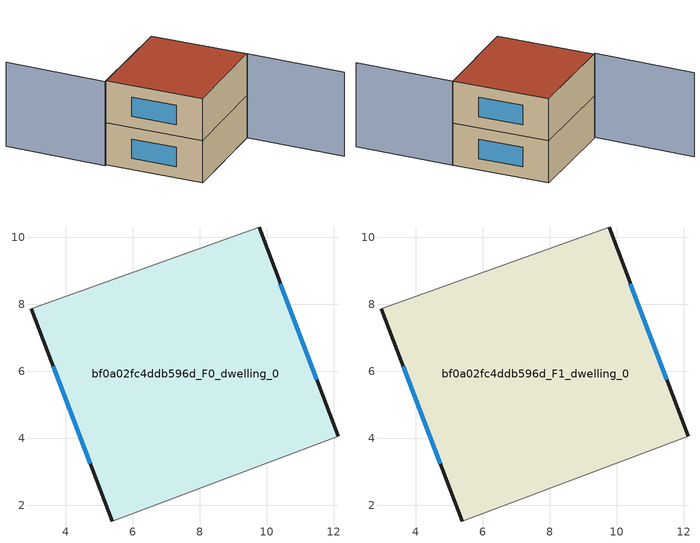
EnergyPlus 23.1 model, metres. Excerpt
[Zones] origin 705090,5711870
bf0a02fc4ddb596d_F0_dwelling_0
 floor ground (EU_floor_Construction): 9.77,10.31 12.13,4.07 5.39,1.53 2.98,7.86 z0
 wall outside (EU_wall_Construction): 12.13,4.07 9.77,10.31 / 2.98,7.86 5.39,1.53 z0:3
 wall adiabatic (EU_wall_Construction): 9.77,10.31 2.98,7.86 / 5.39,1.53 12.13,4.07 z0:3
 window (EU_Window_Construction): 11.49,5.75 10.41,8.62 / 3.63,6.15 4.73,3.24 z0.81:2.19
bf0a02fc4ddb596d_F1_dwelling_0
 floor to bf0a02fc4ddb596d_F0_dwelling_0 (EU_floor_Construction): 9.77,10.31 12.13,4.07 5.39,1.53 2.98,7.86 z3
 wall outside (EU_wall_Construction): 12.13,4.07 9.77,10.31 / 2.98,7.86 5.39,1.53 z3:6
 wall adiabatic (EU_wall_Construction): 9.77,10.31 2.98,7.86 / 5.39,1.53 12.13,4.07 z3:6
 window (EU_Window_Construction): 11.49,5.75 10.41,8.62 / 3.63,6.15 4.73,3.24 z3.81:5.19
 roof outside (EU_roof_Construction): 12.13,4.07 9.77,10.31 2.98,7.86 5.39,1.53 z6
shading: 5.39,1.53 12.14,4.07 / 12.14,4.07 14.52,-2.27 / 9.77,10.31 2.89,7.81 / 2.89,7.81 0.5,14.36 z0:6
[Building]
EU S2 Campaign: North Axis=0; Terrain=City; Solar Distribution=FullExterior
[Site:Location]
London: Latitude=51.5; Longitude=-0.5; Time Zone=0; Elevation=25
[SizingPeriod:WeatherFileDays]
AnnualSizingPeriod: Begin Month=1; Begin Day of Month=1; End Month=12; End Day of Month=31; Day of Week for Start Day=Monday; Use Weather File Daylight Saving Period=No; Use Weather File Rain and Snow Indicators=No
[MATERIAL]
EU_InternalMass_Material: Roughness=MediumRough; Thickness=0.1; Conductivity=1; Density=1800; Specific Heat=900; Thermal Absorptance=0.9; Solar Absorptance=0.7; Visible Absorptance=0.7
[MATERIAL:NOMASS] Roughness=MediumRough; Thermal Absorptance=0.9; Solar Absorptance=0.7; Visible Absorptance=0.7
Name | Thermal Resistance
EU_wall_NoMass | 0.727863
EU_roof_NoMass | 0.773354
EU_floor_NoMass | 1.79329
[WINDOWMATERIAL:SIMPLEGLAZINGSYSTEM]
EU_Window_SimpleGlazing: UFactor=2.58614; Solar Heat Gain Coefficient=0.76; Visible Transmittance=0.76
[CONSTRUCTION]
EU_wall_Construction: EU_wall_NoMass
EU_roof_Construction: EU_roof_NoMass
EU_floor_Construction: EU_floor_NoMass
EU_Window_Construction: EU_Window_SimpleGlazing
EU_InternalMass_Construction: EU_InternalMass_Material
[ZONE] Type=1; Multiplier=1; Ceiling Height=autocalculate; Floor Area=autocalculate; Part of Total Floor Area=Yes
Name | Volume
bf0a02fc4ddb596d_F0_dwelling_0 | 145.38
bf0a02fc4ddb596d_F1_dwelling_0 | 145.379
[INTERNALMASS] Construction=EU_InternalMass_Construction; Surface Area=48.4597
Name | Zone or ZoneList
bf0a02fc4ddb596d_F0_dwelling_0_EU_InternalMass | bf0a02fc4ddb596d_F0_dwelling_0
bf0a02fc4ddb596d_F1_dwelling_0_EU_InternalMass | bf0a02fc4ddb596d_F1_dwelling_0
[OTHEREQUIPMENT] Fuel Type=Electricity; Design Level Calculation Method=Watts/Area; Power per Zone Floor Area=1; Fraction Latent=0; Fraction Radiant=0; Fraction Lost=0; Carbon Dioxide Generation Rate=0; EndUse Subcategory=EU_Step8_InternalGains
Name | Zone or ZoneList or Space or SpaceList | Schedule
EU_Step8_InternalGain_bf0a02fc4ddb596d_F0_dwelling_0_f000 | bf0a02fc4ddb596d_F0_dwelling_0 | EU_Step8_GainSchedule_bf0a02fc4ddb596d_F0_dwelling_0_f000
EU_Step8_InternalGain_bf0a02fc4ddb596d_F1_dwelling_0_f000 | bf0a02fc4ddb596d_F1_dwelling_0 | EU_Step8_GainSchedule_bf0a02fc4ddb596d_F1_dwelling_0_f000
[ZONEVENTILATION:DESIGNFLOWRATE] Schedule=EU_AlwaysOn; Design Flow Rate Calculation Method=AirChanges/Hour; Air Changes per Hour=0.484901; Ventilation Type=Natural; Fan Pressure Rise=0; Fan Total Efficiency=1; Constant Term Coefficient=1; Temperature Term Coefficient=0; Velocity Term Coefficient=0; Velocity Squared Term Coefficient=0; Minimum Indoor Temperature=-100; Maximum Indoor Temperature=100; Delta Temperature=-100; Minimum Outdoor Temperature=-100; Maximum Outdoor Temperature=100; Maximum Wind Speed=40
Name | Zone or ZoneList or Space or SpaceList
EU_ConstantAir_bf0a02fc4ddb596d_F0_dwelling_0 | bf0a02fc4ddb596d_F0_dwelling_0
EU_ConstantAir_bf0a02fc4ddb596d_F1_dwelling_0 | bf0a02fc4ddb596d_F1_dwelling_0
[HVACTEMPLATE:THERMOSTAT] Constant Heating Setpoint=20; Constant Cooling Setpoint=50
EU_HeatOnly_bf0a02fc4ddb596d_F0_dwelling_0; EU_HeatOnly_bf0a02fc4ddb596d_F1_dwelling_0
[HVACTEMPLATE:ZONE:IDEALLOADSAIRSYSTEM] System Availability Schedule=EU_AlwaysOn; Maximum Heating Supply Air Temperature=50; Minimum Cooling Supply Air Temperature=13; Maximum Heating Supply Air Humidity Ratio=0.0156; Minimum Cooling Supply Air Humidity Ratio=0.0077; Heating Limit=NoLimit; Cooling Limit=NoLimit; Heating Availability Schedule=EU_AlwaysOn; Cooling Availability Schedule=EU_CoolingOff; Dehumidification Control Type=ConstantSensibleHeatRatio; Cooling Sensible Heat Ratio=0.7; Dehumidification Setpoint=60; Humidification Control Type=None; Humidification Setpoint=30; Outdoor Air Method=None; Outdoor Air Flow Rate per Person=0.00944; Outdoor Air Flow Rate per Zone Floor Area=0; Outdoor Air Flow Rate per Zone=0; Demand Controlled Ventilation Type=None; Outdoor Air Economizer Type=NoEconomizer; Heat Recovery Type=None; Sensible Heat Recovery Effectiveness=0.7; Latent Heat Recovery Effectiveness=0.65
Name | Template Thermostat
bf0a02fc4ddb596d_F0_dwelling_0 | EU_HeatOnly_bf0a02fc4ddb596d_F0_dwelling_0
bf0a02fc4ddb596d_F1_dwelling_0 | EU_HeatOnly_bf0a02fc4ddb596d_F1_dwelling_0
[SIZING:ZONE] Zone Cooling Design Supply Air Temperature Input Method=SupplyAirTemperature; Zone Cooling Design Supply Air Temperature=13; Zone Heating Design Supply Air Temperature Input Method=SupplyAirTemperature; Zone Heating Design Supply Air Temperature=50; Zone Cooling Design Supply Air Humidity Ratio=0.008; Zone Heating Design Supply Air Humidity Ratio=0.008; Cooling Design Air Flow Method=DesignDay; Cooling Design Air Flow Rate=0; Cooling Minimum Air Flow per Zone Floor Area=0.000762; Cooling Minimum Air Flow=0; Cooling Minimum Air Flow Fraction=0.2; Heating Design Air Flow Method=DesignDay; Heating Design Air Flow Rate=0; Heating Maximum Air Flow per Zone Floor Area=0.002032; Heating Maximum Air Flow=0.141576; Heating Maximum Air Flow Fraction=0.3; Account for Dedicated Outdoor Air System=No; Dedicated Outdoor Air System Control Strategy=NeutralSupplyAir; Dedicated Outdoor Air Low Setpoint Temperature for Design=autosize; Dedicated Outdoor Air High Setpoint Temperature for Design=autosize; Zone Load Sizing Method=Sensible Load Only No Latent Load; Zone Latent Cooling Design Supply Air Humidity Ratio Input Method=HumidityRatioDifference; Zone Cooling Design Supply Air Humidity Ratio Difference=0.005; Zone Latent Heating Design Supply Air Humidity Ratio Input Method=HumidityRatioDifference; Zone Humidification Design Supply Air Humidity Ratio Difference=0.005
bf0a02fc4ddb596d_F0_dwelling_0; bf0a02fc4ddb596d_F1_dwelling_0
[SCHEDULE:CONSTANT]
Name | Hourly Value
EU_AlwaysOn | 1
EU_CoolingOff | 0
[SCHEDULE:FILE] Column Number=1; Rows to Skip at Top=0; Number of Hours of Data=8760; Column Separator=Comma; Interpolate to Timestep=No; Minutes per Item=60; Adjust Schedule for Daylight Savings=Yes
Name | File
EU_Step8_GainSchedule_bf0a02fc4ddb596d_F0_dwelling_0_f000 | ../../schedules/bf0a02fc4ddb596d/bf0a02fc4ddb596d_F0_dwelling_0_f000_gain.csv
EU_Step8_GainSchedule_bf0a02fc4ddb596d_F1_dwelling_0_f000 | ../../schedules/bf0a02fc4ddb596d/bf0a02fc4ddb596d_F1_dwelling_0_f000_gain.csv
